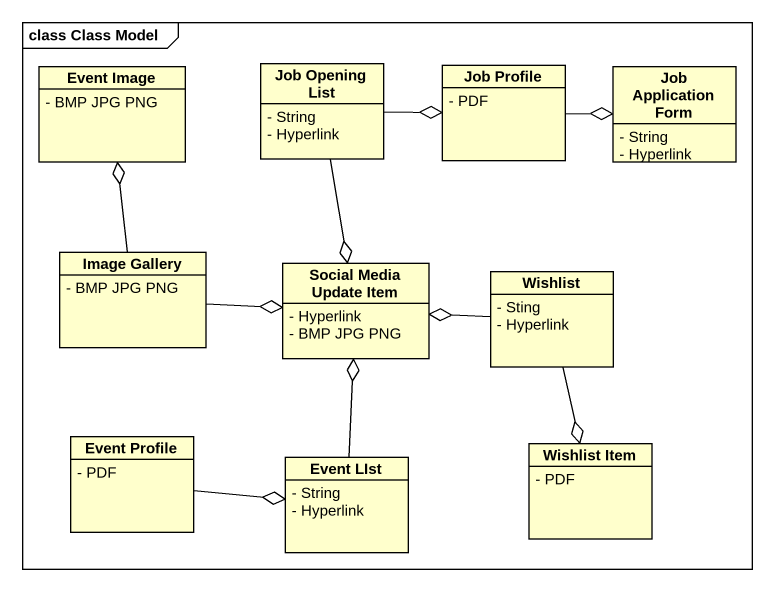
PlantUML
@startuml
mainframe class Class Model
hide circle
hide empty members
skinparam classAttributeIconSize 0
class "Event Image" as Event_Image {
  - BMP JPG PNG
}
class "Job Opening List" as Job_Opening_List {
  - String
  - Hyperlink
}
class "Job Profile" as Job_Profile {
  - PDF
}
class "Job Application Form" as Job_Application_Form {
  - String
  - Hyperlink
}
class "Image Gallery" as Image_Gallery {
  - BMP JPG PNG
}
class "Social Media Update Item" as Social_Media_Update_Item {
  - Hyperlink
  - BMP JPG PNG
}
class Wishlist {
  - Sting
  - Hyperlink
}
class "Event Profile" as Event_Profile {
  - PDF
}
class "Event LIst" as Event_LIst {
  - String
  - Hyperlink
}
class "Wishlist Item" as Wishlist_Item {
  - PDF
}
Job_Opening_List -right-o Job_Profile
Job_Opening_List --o Social_Media_Update_Item
Job_Profile -right-o Job_Application_Form
Image_Gallery -up-o Event_Image
Image_Gallery -right-o Social_Media_Update_Item
Wishlist -left-o Social_Media_Update_Item
Wishlist --o Wishlist_Item
Event_Profile -right-o Event_LIst
Event_LIst -up-o Social_Media_Update_Item
@enduml
